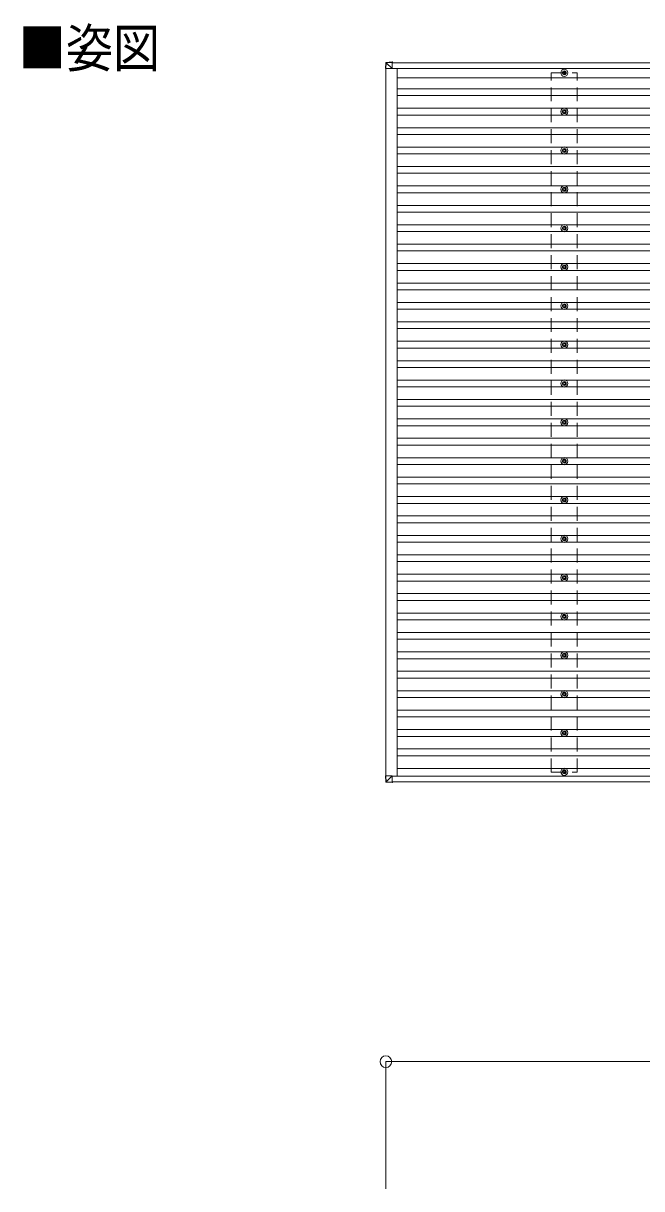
# Model space of a CAD drawing. Units: millimetres at full size, sheet at 1:60; details may follow other scales. Extents: x -16864 to 16864, y -11640 to 11640.
# Drawn here: x -2933 to 251, y -3864 to 2138 of the extents above; entities that cross this region are included whole.
import ezdxf
from ezdxf.enums import TextEntityAlignment as Align

# ---------------------------------------------------------------- set-up
doc = ezdxf.new("R2010")
doc.units = ezdxf.units.MM
doc.header["$LTSCALE"] = 60
doc.header["$PDMODE"] = 32
doc.header["$PDSIZE"] = 60
doc.linetypes.add('DASHED1', pattern=[1.8, 1.2, -0.6])
for name, color, linetype, lineweight in [('0-8_TABLE1', 6, 'Continuous', 9), ('1-1', 2, 'Continuous', 9), ('1-2', 134, 'Continuous', 9), ('1-3', 5, 'Continuous', 5), ('1-4', 2, 'DASHED1', 9), ('1-5', 6, 'Continuous', 9)]:
    doc.layers.add(name, color=color, linetype=linetype, lineweight=lineweight)
doc.layers.add('1-7', color=7, linetype='Continuous')
doc.styles.add('ＭＳ ゴシック', font='')
doc.styles.get('ＭＳ ゴシック').set_extended_font_data('MS Gothic')

msp = doc.modelspace()

# ---------------------------------------------------------------- linework, layer by layer
at = {"layer": '0-8_TABLE1'}
for p, q in [((-1066.3, -3210.02), (-1066.3, -3864.35)), ((9772.62, -3210.02), (-1066.3, -3210.02))]:
    msp.add_line(p, q, dxfattribs=at)
msp.add_point((-1066.3, -3210.02), dxfattribs=at)
at = {"layer": '1-1'}
for p, q in [((-1033.71, 1934.84), (4329.77, 1934.84)), ((-1066.18, 1904.35), (-1066.18, -1737.86)), ((-1033.73, 1905.84), (4329.77, 1905.84)), ((-1008.38, 1905.84), (-1008.38, -1740.16)), ((-1008.38, 1856.34), (9711.16, 1856.34)), ((-1033.77, -1740.16), (4329.77, -1740.16)), ((-1008.38, -1699.66), (9711.16, -1699.66)), ((-1031.67, -1769.16), (4329.77, -1769.16))]:
    msp.add_line(p, q, dxfattribs=at)
at = {"layer": '1-2'}
for p, q in [((-1008.38, 1800.34), (9711.16, 1800.34)), ((-1008.38, 1765.34), (9711.16, 1765.34)), ((-1008.38, 1700.34), (9711.16, 1700.34)), ((-1008.38, 1665.34), (9711.16, 1665.34)), ((-1008.38, 1600.34), (9711.16, 1600.34)), ((-1008.38, 1565.34), (9711.16, 1565.34)), ((-1008.38, 1500.34), (9711.16, 1500.34)), ((-1008.38, 1465.34), (9711.16, 1465.34)), ((-1008.38, 1400.34), (9711.16, 1400.34)), ((-1008.38, 1365.34), (9711.16, 1365.34)), ((-1008.38, 1300.34), (9711.16, 1300.34)), ((-1008.38, 1265.34), (9711.16, 1265.34)), ((-1008.38, 1200.34), (9711.16, 1200.34)), ((-1008.38, 1165.34), (9711.16, 1165.34)), ((-1008.38, 1100.34), (9711.16, 1100.34)), ((-1008.38, 1065.34), (9711.16, 1065.34)), ((-1008.38, 1000.34), (9711.16, 1000.34)), ((-1008.38, 965.34), (9711.16, 965.34)), ((-1008.38, 900.34), (9711.16, 900.34)), ((-1008.38, 865.34), (9711.16, 865.34)), ((-1008.38, 800.34), (9711.16, 800.34)), ((-1008.38, 765.34), (9711.16, 765.34)), ((-1008.38, 700.34), (9711.16, 700.34)), ((-1008.38, 665.34), (9711.16, 665.34)), ((-1008.38, 600.34), (9711.16, 600.34)), ((-1008.38, 565.34), (9711.16, 565.34)), ((-1008.38, 500.34), (9711.16, 500.34)), ((-1008.38, 465.34), (9711.16, 465.34)), ((-1008.38, 400.34), (9711.16, 400.34)), ((-1008.38, 365.34), (9711.16, 365.34)), ((-1008.38, 300.34), (9711.16, 300.34)), ((-1008.38, 265.34), (9711.16, 265.34)), ((-1008.38, 200.34), (9711.16, 200.34)), ((-1008.38, 165.34), (9711.16, 165.34)), ((-1008.38, 100.34), (9711.16, 100.34)), ((-1008.38, 65.34), (9711.16, 65.34)), ((-1008.38, 0.34), (9711.16, 0.34)), ((-1008.38, -34.66), (9711.16, -34.66)), ((-1008.38, -99.66), (9711.16, -99.66)), ((-1008.38, -134.66), (9711.16, -134.66)), ((-1008.38, -199.66), (9711.16, -199.66)), ((-1008.38, -234.66), (9711.16, -234.66)), ((-1008.38, -299.66), (9711.16, -299.66)), ((-1008.38, -334.66), (9711.16, -334.66)), ((-1008.38, -399.66), (9711.16, -399.66)), ((-1008.38, -434.66), (9711.16, -434.66)), ((-1008.38, -499.66), (9711.16, -499.66)), ((-1008.38, -534.66), (9711.16, -534.66)), ((-1008.38, -599.66), (9711.16, -599.66)), ((-1008.38, -634.66), (9711.16, -634.66)), ((-1008.38, -699.66), (9711.16, -699.66)), ((-1008.38, -734.66), (9711.16, -734.66)), ((-1008.38, -799.66), (9711.16, -799.66)), ((-1008.38, -834.66), (9711.16, -834.66)), ((-1008.38, -899.66), (9711.16, -899.66)), ((-1008.38, -934.66), (9711.16, -934.66)), ((-1008.38, -999.66), (9711.16, -999.66)), ((-1008.38, -1034.66), (9711.16, -1034.66)), ((-1008.38, -1099.66), (9711.16, -1099.66)), ((-1008.38, -1134.66), (9711.16, -1134.66)), ((-1008.38, -1199.66), (9711.16, -1199.66)), ((-1008.38, -1234.66), (9711.16, -1234.66)), ((-1008.38, -1299.66), (9711.16, -1299.66)), ((-1008.38, -1334.66), (9711.16, -1334.66)), ((-1008.38, -1399.66), (9711.16, -1399.66)), ((-1008.38, -1434.66), (9711.16, -1434.66)), ((-1008.38, -1499.66), (9711.16, -1499.66)), ((-1008.38, -1534.66), (9711.16, -1534.66)), ((-1008.38, -1599.66), (9711.16, -1599.66)), ((-1008.38, -1634.66), (9711.16, -1634.66))]:
    msp.add_line(p, q, dxfattribs=at)
at = {"layer": '1-3'}
for p, q in [((-153.24, 1884.59), (-157.65, 1884.59)), ((-153.24, 1884.59), (-157.65, 1884.59)), ((-153.24, 1881.09), (-157.65, 1881.09)), ((-153.24, 1881.09), (-157.65, 1881.09)), ((-149.41, 1892.84), (-149.41, 1888.42)), ((-149.41, 1877.26), (-149.41, 1872.84)), ((-145.91, 1892.84), (-145.91, 1888.42)), ((-145.91, 1877.26), (-145.91, 1872.84)), ((-137.66, 1884.59), (-142.07, 1884.59)), ((-137.66, 1884.59), (-142.07, 1884.59)), ((-137.66, 1881.09), (-142.07, 1881.09)), ((-137.66, 1881.09), (-142.07, 1881.09)), ((-153.24, 1684.59), (-157.65, 1684.59)), ((-153.24, 1681.09), (-157.65, 1681.09)), ((-149.41, 1692.84), (-149.41, 1688.42)), ((-145.91, 1692.84), (-145.91, 1688.42)), ((-137.66, 1684.59), (-142.07, 1684.59)), ((-137.66, 1681.09), (-142.07, 1681.09)), ((-149.41, 1677.26), (-149.41, 1672.84)), ((-145.91, 1677.26), (-145.91, 1672.84)), ((-153.24, 1484.59), (-157.65, 1484.59)), ((-153.24, 1481.09), (-157.65, 1481.09)), ((-149.41, 1492.84), (-149.41, 1488.42)), ((-149.41, 1477.26), (-149.41, 1472.84)), ((-145.91, 1492.84), (-145.91, 1488.42)), ((-145.91, 1477.26), (-145.91, 1472.84)), ((-137.66, 1484.59), (-142.07, 1484.59)), ((-137.66, 1481.09), (-142.07, 1481.09)), ((-153.24, 1284.59), (-157.65, 1284.59)), ((-153.24, 1281.09), (-157.65, 1281.09)), ((-149.41, 1292.84), (-149.41, 1288.42)), ((-149.41, 1277.26), (-149.41, 1272.84)), ((-145.91, 1292.84), (-145.91, 1288.42)), ((-145.91, 1277.26), (-145.91, 1272.84)), ((-137.66, 1284.59), (-142.07, 1284.59)), ((-137.66, 1281.09), (-142.07, 1281.09)), ((-153.24, 1084.59), (-157.65, 1084.59)), ((-153.24, 1081.09), (-157.65, 1081.09)), ((-149.41, 1092.84), (-149.41, 1088.42)), ((-145.91, 1092.84), (-145.91, 1088.42)), ((-137.66, 1084.59), (-142.07, 1084.59)), ((-137.66, 1081.09), (-142.07, 1081.09)), ((-149.41, 1077.26), (-149.41, 1072.84)), ((-145.91, 1077.26), (-145.91, 1072.84)), ((-153.24, 884.59), (-157.65, 884.59)), ((-153.24, 881.09), (-157.65, 881.09)), ((-149.41, 892.84), (-149.41, 888.42)), ((-149.41, 877.26), (-149.41, 872.84)), ((-145.91, 892.84), (-145.91, 888.42)), ((-145.91, 877.26), (-145.91, 872.84)), ((-137.66, 884.59), (-142.07, 884.59)), ((-137.66, 881.09), (-142.07, 881.09)), ((-153.24, 684.59), (-157.65, 684.59)), ((-153.24, 681.09), (-157.65, 681.09)), ((-149.41, 692.84), (-149.41, 688.42)), ((-149.41, 677.26), (-149.41, 672.84)), ((-145.91, 692.84), (-145.91, 688.42)), ((-145.91, 677.26), (-145.91, 672.84)), ((-137.66, 684.59), (-142.07, 684.59)), ((-137.66, 681.09), (-142.07, 681.09)), ((-153.24, 484.59), (-157.65, 484.59)), ((-153.24, 481.09), (-157.65, 481.09)), ((-149.41, 492.84), (-149.41, 488.42)), ((-145.91, 492.84), (-145.91, 488.42)), ((-137.66, 484.59), (-142.07, 484.59)), ((-137.66, 481.09), (-142.07, 481.09)), ((-149.41, 477.26), (-149.41, 472.84)), ((-145.91, 477.26), (-145.91, 472.84)), ((-153.24, 284.59), (-157.65, 284.59)), ((-153.24, 281.09), (-157.65, 281.09)), ((-149.41, 292.84), (-149.41, 288.42)), ((-149.41, 277.26), (-149.41, 272.84)), ((-145.91, 292.84), (-145.91, 288.42)), ((-145.91, 277.26), (-145.91, 272.84)), ((-137.66, 284.59), (-142.07, 284.59)), ((-137.66, 281.09), (-142.07, 281.09)), ((-153.24, 84.59), (-157.65, 84.59)), ((-153.24, 81.09), (-157.65, 81.09)), ((-149.41, 92.84), (-149.41, 88.42)), ((-149.41, 77.26), (-149.41, 72.84)), ((-145.91, 92.84), (-145.91, 88.42)), ((-145.91, 77.26), (-145.91, 72.84)), ((-137.66, 84.59), (-142.07, 84.59)), ((-137.66, 81.09), (-142.07, 81.09)), ((-153.24, -115.41), (-157.65, -115.41)), ((-153.24, -118.91), (-157.65, -118.91)), ((-149.41, -107.16), (-149.41, -111.58)), ((-145.91, -107.16), (-145.91, -111.58)), ((-137.66, -115.41), (-142.07, -115.41)), ((-137.66, -118.91), (-142.07, -118.91)), ((-149.41, -122.74), (-149.41, -127.16)), ((-145.91, -122.74), (-145.91, -127.16)), ((-153.24, -315.41), (-157.65, -315.41)), ((-153.24, -318.91), (-157.65, -318.91)), ((-149.41, -307.16), (-149.41, -311.58)), ((-149.41, -322.74), (-149.41, -327.16)), ((-145.91, -307.16), (-145.91, -311.58)), ((-145.91, -322.74), (-145.91, -327.16)), ((-137.66, -315.41), (-142.07, -315.41)), ((-137.66, -318.91), (-142.07, -318.91)), ((-153.24, -515.41), (-157.65, -515.41)), ((-153.24, -518.91), (-157.65, -518.91)), ((-149.41, -507.16), (-149.41, -511.58)), ((-149.41, -522.74), (-149.41, -527.16)), ((-145.91, -507.16), (-145.91, -511.58)), ((-145.91, -522.74), (-145.91, -527.16)), ((-137.66, -515.41), (-142.07, -515.41)), ((-137.66, -518.91), (-142.07, -518.91)), ((-153.24, -715.41), (-157.65, -715.41)), ((-153.24, -718.91), (-157.65, -718.91)), ((-149.41, -707.16), (-149.41, -711.58)), ((-145.91, -707.16), (-145.91, -711.58)), ((-137.66, -715.41), (-142.07, -715.41)), ((-137.66, -718.91), (-142.07, -718.91)), ((-149.41, -722.74), (-149.41, -727.16)), ((-145.91, -722.74), (-145.91, -727.16)), ((-153.24, -915.41), (-157.65, -915.41)), ((-153.24, -918.91), (-157.65, -918.91)), ((-149.41, -907.16), (-149.41, -911.58)), ((-149.41, -922.74), (-149.41, -927.16)), ((-145.91, -907.16), (-145.91, -911.58)), ((-145.91, -922.74), (-145.91, -927.16)), ((-137.66, -915.41), (-142.07, -915.41)), ((-137.66, -918.91), (-142.07, -918.91)), ((-153.24, -1115.41), (-157.65, -1115.41)), ((-153.24, -1118.91), (-157.65, -1118.91)), ((-149.41, -1107.16), (-149.41, -1111.58)), ((-149.41, -1122.74), (-149.41, -1127.16)), ((-145.91, -1107.16), (-145.91, -1111.58)), ((-145.91, -1122.74), (-145.91, -1127.16)), ((-137.66, -1115.41), (-142.07, -1115.41)), ((-137.66, -1118.91), (-142.07, -1118.91)), ((-153.24, -1315.41), (-157.65, -1315.41)), ((-153.24, -1318.91), (-157.65, -1318.91)), ((-149.41, -1307.16), (-149.41, -1311.58)), ((-145.91, -1307.16), (-145.91, -1311.58)), ((-137.66, -1315.41), (-142.07, -1315.41)), ((-137.66, -1318.91), (-142.07, -1318.91)), ((-149.41, -1322.74), (-149.41, -1327.16)), ((-145.91, -1322.74), (-145.91, -1327.16)), ((-153.24, -1515.41), (-157.65, -1515.41)), ((-153.24, -1518.91), (-157.65, -1518.91)), ((-149.41, -1507.16), (-149.41, -1511.58)), ((-149.41, -1522.74), (-149.41, -1527.16)), ((-145.91, -1507.16), (-145.91, -1511.58)), ((-145.91, -1522.74), (-145.91, -1527.16)), ((-137.66, -1515.41), (-142.07, -1515.41)), ((-137.66, -1518.91), (-142.07, -1518.91)), ((-153.24, -1715.41), (-157.65, -1715.41)), ((-153.24, -1718.91), (-157.65, -1718.91)), ((-149.41, -1707.16), (-149.41, -1711.58)), ((-149.41, -1722.74), (-149.41, -1727.16)), ((-145.91, -1707.16), (-145.91, -1711.58)), ((-145.91, -1722.74), (-145.91, -1727.16)), ((-137.66, -1715.41), (-142.07, -1715.41)), ((-137.66, -1718.91), (-142.07, -1718.91))]:
    msp.add_line(p, q, dxfattribs=at)
for centre, radius in [((-147.66, 1882.84), 18.25), ((-147.66, 1882.84), 18.25), ((-147.66, 1882.84), 10.15), ((-147.66, 1882.84), 10.15), ((-147.66, 1882.84), 5.85), ((-147.66, 1882.84), 5.85), ((-147.66, 1882.84), 5.25), ((-147.66, 1882.84), 5.25), ((-147.66, 1682.84), 18.25), ((-147.66, 1682.84), 10.15), ((-147.66, 1682.84), 5.85), ((-147.66, 1682.84), 5.25), ((-147.66, 1482.84), 18.25), ((-147.66, 1482.84), 10.15), ((-147.66, 1482.84), 5.85), ((-147.66, 1482.84), 5.25), ((-147.66, 1282.84), 18.25), ((-147.66, 1282.84), 10.15), ((-147.66, 1282.84), 5.85), ((-147.66, 1282.84), 5.25), ((-147.66, 1082.84), 18.25), ((-147.66, 1082.84), 10.15), ((-147.66, 1082.84), 5.85), ((-147.66, 1082.84), 5.25), ((-147.66, 882.84), 18.25), ((-147.66, 882.84), 10.15), ((-147.66, 882.84), 5.85), ((-147.66, 882.84), 5.25), ((-147.66, 682.84), 18.25), ((-147.66, 682.84), 10.15), ((-147.66, 682.84), 5.85), ((-147.66, 682.84), 5.25), ((-147.66, 482.84), 18.25), ((-147.66, 482.84), 10.15), ((-147.66, 482.84), 5.85), ((-147.66, 482.84), 5.25), ((-147.66, 282.84), 18.25), ((-147.66, 282.84), 10.15), ((-147.66, 282.84), 5.85), ((-147.66, 282.84), 5.25), ((-147.66, 82.84), 18.25), ((-147.66, 82.84), 10.15), ((-147.66, 82.84), 5.85), ((-147.66, 82.84), 5.25), ((-147.66, -117.16), 18.25), ((-147.66, -117.16), 10.15), ((-147.66, -117.16), 5.85), ((-147.66, -117.16), 5.25), ((-147.66, -317.16), 18.25), ((-147.66, -317.16), 10.15), ((-147.66, -317.16), 5.85), ((-147.66, -317.16), 5.25), ((-147.66, -517.16), 18.25), ((-147.66, -517.16), 10.15), ((-147.66, -517.16), 5.85), ((-147.66, -517.16), 5.25), ((-147.66, -717.16), 18.25), ((-147.66, -717.16), 10.15), ((-147.66, -717.16), 5.85), ((-147.66, -717.16), 5.25), ((-147.66, -917.16), 18.25), ((-147.66, -917.16), 10.15), ((-147.66, -917.16), 5.85), ((-147.66, -917.16), 5.25), ((-147.66, -1117.16), 18.25), ((-147.66, -1117.16), 10.15), ((-147.66, -1117.16), 5.85), ((-147.66, -1117.16), 5.25), ((-147.66, -1317.16), 18.25), ((-147.66, -1317.16), 10.15), ((-147.66, -1317.16), 5.85), ((-147.66, -1317.16), 5.25), ((-147.66, -1517.16), 18.25), ((-147.66, -1517.16), 10.15), ((-147.66, -1517.16), 5.85), ((-147.66, -1517.16), 5.25), ((-147.66, -1717.16), 18.25), ((-147.66, -1717.16), 10.15), ((-147.66, -1717.16), 5.85), ((-147.66, -1717.16), 5.25)]:
    msp.add_circle(centre, radius, dxfattribs=at)
at = {"layer": '1-4'}
for p, q in [((-214.66, 1882.84), (-80.66, 1882.84)), ((-214.66, -1719.91), (-214.66, 1882.84)), ((-80.66, -1719.91), (-80.66, 1882.84)), ((-214.66, -1719.91), (-80.66, -1719.91))]:
    msp.add_line(p, q, dxfattribs=at)
at = {"layer": '1-5'}
for p, q in [((-1068.01, 1904.35), (-1066.14, 1934.91)), ((-1064.28, 1934.79), (-1066.14, 1904.35)), ((-1064.27, 1936.78), (-1033.72, 1938.65)), ((-1033.74, 1936.75), (-1064.23, 1934.89)), ((-1033.77, 1904.35), (-1064.18, 1934.79)), ((-1033.74, 1936.75), (-1033.77, 1904.35)), ((-1033.73, 1904.38), (-1033.71, 1935.68)), ((-1031.65, 1938.65), (-1033.72, 1938.65)), ((-1033.71, 1936.03), (-1031.68, 1936.15)), ((-1031.67, 1935.68), (-1033.71, 1935.56)), ((-1033.71, 1935.35), (-1031.63, 1935.35)), ((-1033.7, 1936.15), (-1031.68, 1936.15)), ((-1031.67, 1935.35), (-1031.67, 1935.68)), ((-1031.64, 1937.72), (-1031.63, 1935.35)), ((-1066.14, 1904.35), (-1068.01, 1904.35)), ((-1066.14, 1904.35), (-1033.77, 1904.35)), ((-1068.01, -1737.86), (-1066.14, -1768.42)), ((-1066.14, -1737.86), (-1068.01, -1737.86)), ((-1066.14, -1737.86), (-1033.77, -1737.86)), ((-1064.28, -1768.3), (-1066.14, -1737.86)), ((-1033.77, -1737.86), (-1064.18, -1768.3)), ((-1033.74, -1770.27), (-1033.77, -1737.86)), ((-1033.73, -1737.89), (-1033.71, -1769.19)), ((-1064.27, -1770.3), (-1033.72, -1772.16)), ((-1033.74, -1770.27), (-1064.23, -1768.4)), ((-1031.65, -1772.16), (-1033.72, -1772.16)), ((-1033.71, -1768.86), (-1031.63, -1768.86)), ((-1031.67, -1769.2), (-1033.71, -1769.07)), ((-1033.71, -1769.54), (-1031.68, -1769.66)), ((-1033.7, -1769.66), (-1031.68, -1769.66)), ((-1031.67, -1768.86), (-1031.67, -1769.2)), ((-1031.64, -1771.23), (-1031.63, -1768.86))]:
    msp.add_line(p, q, dxfattribs=at)
for centre, radius, start, end in [((-1064.15, 1934.79), 2, 93.50293, 176.50293), ((-1058.15, 2042.56), 107.95, 265.75452, 266.7454), ((-1056.76, 1935.74), 7.58, 172.1116, 187.2478), ((-1064.15, -1768.3), 2, 183.49707, 266.49707), ((-1058.15, -1876.07), 107.95, 93.2546, 94.24548), ((-1056.76, -1769.25), 7.58, 172.7522, 187.8884)]:
    msp.add_arc(centre, radius, start, end, dxfattribs=at)
for centre, major_axis, ratio, start_param, end_param in [((-1064.15, 1934.79), (-0.12, 2), 0.038822, 6.2823106, 7.8008448), ((-1033.72, 1936.65), (0, 2), 0.014285, 0, 1.5185342), ((-1033.7, 1935.65), (0, 0.501), 0.014285, 0, 1.5185342), ((-1031.68, 1935.65), (0, 0.501), 0.014308, 4.778368, 6.283186), ((-1031.65, 1937.65), (0, 1), 0.014308, 4.778368, 6.283186), ((-1064.15, -1768.3), (-0.12, -2), 0.038822, 4.7655258, 6.28406), ((-1033.72, -1770.16), (0, -2), 0.014285, 4.7646511, 6.2831853), ((-1033.7, -1769.16), (0, -0.501), 0.014285, 4.7646511, 6.2831853), ((-1031.68, -1769.16), (0, -0.501), 0.014308, 6.2831846, 7.7880026), ((-1031.65, -1771.16), (0, -1), 0.014308, 6.2831846, 7.7880026)]:
    msp.add_ellipse(centre, major_axis=major_axis, ratio=ratio, start_param=start_param, end_param=end_param, dxfattribs=at)

# ---------------------------------------------------------------- texts
at = {"layer": '1-7', "style": 'ＭＳ ゴシック', "width": 0.9}
msp.add_text('■姿図', height=197.9, dxfattribs=at).set_placement((-2957.25, 1851.79), align=Align.BOTTOM_LEFT)

doc.saveas('drawing.dxf')
